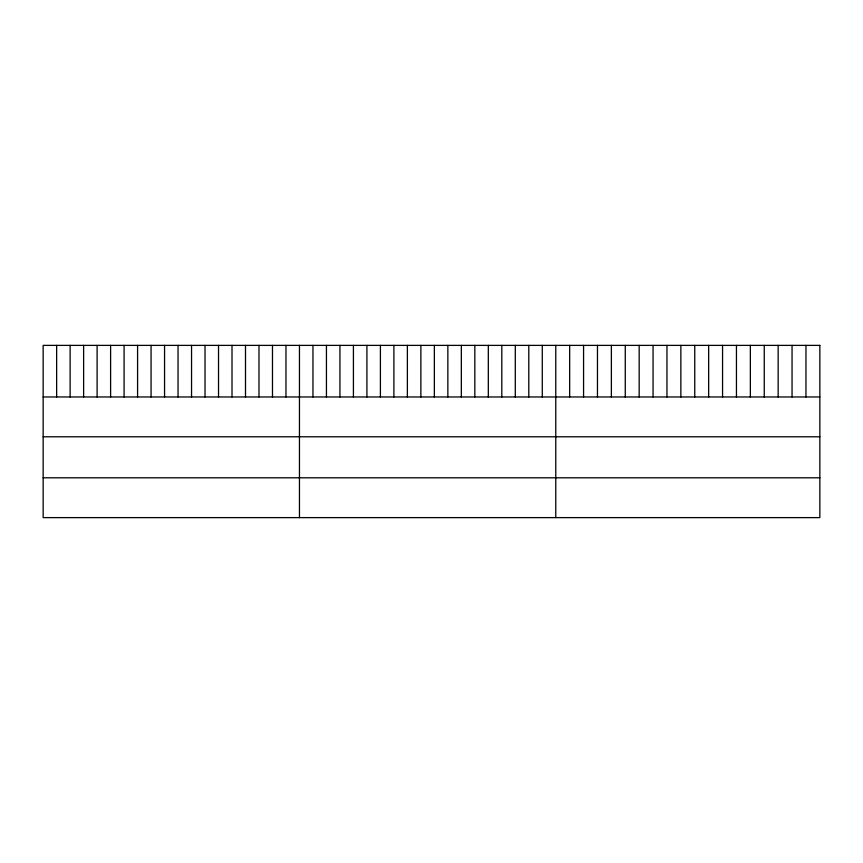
<?xml version="1.0" encoding="UTF-8"?>
<svg xmlns="http://www.w3.org/2000/svg" width="863" height="863" viewBox="0 0 863 863"><rect width="100%" height="100%" fill="white"/><g stroke="black" fill="none" stroke-linecap="round" stroke-linejoin="round"><path stroke-width="1.29" d="M43.15 396.969L819.85 396.969M43.15 436.786L819.85 436.786M43.15 477.8L819.85 477.8M805.956 345.383L805.956 396.969M792.051 345.383L792.051 396.969M778.156 345.383L778.156 396.969M764.251 345.383L764.251 396.969M750.357 345.383L750.357 396.969M736.452 345.383L736.452 396.969M722.558 345.383L722.558 396.969M708.663 345.383L708.663 396.969M694.758 345.383L694.758 396.969M680.864 345.383L680.864 396.969M666.959 345.383L666.959 396.969M653.064 345.383L653.064 396.969M639.17 345.383L639.17 396.969M625.265 345.383L625.265 396.969M611.371 345.383L611.371 396.969M597.466 345.383L597.466 396.969M583.571 345.383L583.571 396.969M569.666 345.383L569.666 396.969M555.772 345.383L555.772 517.617M542.277 345.383L542.277 396.969M528.792 345.383L528.792 396.969M515.297 345.383L515.297 396.969M501.813 345.383L501.813 396.969M488.318 345.383L488.318 396.969M474.833 345.383L474.833 396.969M461.338 345.383L461.338 396.969M447.854 345.383L447.854 396.969M434.359 345.383L434.359 396.969M420.874 345.383L420.874 396.969M407.379 345.383L407.379 396.969M393.895 345.383L393.895 396.969M380.4 345.383L380.4 396.969M366.915 345.383L366.915 396.969M353.42 345.383L353.42 396.969M339.936 345.383L339.936 396.969M326.441 345.383L326.441 396.969M312.956 345.383L312.956 396.969M299.461 345.383L299.461 517.617M285.966 345.383L285.966 396.969M272.481 345.383L272.481 396.969M258.986 345.383L258.986 396.969M245.502 345.383L245.502 396.969M232.007 345.383L232.007 396.969M218.522 345.383L218.522 396.969M205.027 345.383L205.027 396.969M191.543 345.383L191.543 396.969M178.048 345.383L178.048 396.969M164.563 345.383L164.563 396.969M151.068 345.383L151.068 396.969M137.584 345.383L137.584 396.969M124.089 345.383L124.089 396.969M110.604 345.383L110.604 396.969M97.109 345.383L97.109 396.969M83.625 345.383L83.625 396.969M70.13 345.383L70.13 396.969M56.645 345.383L56.645 396.969M819.85 345.383L43.15 345.383L43.15 517.617L819.85 517.617L819.85 345.383"/></g></svg>
